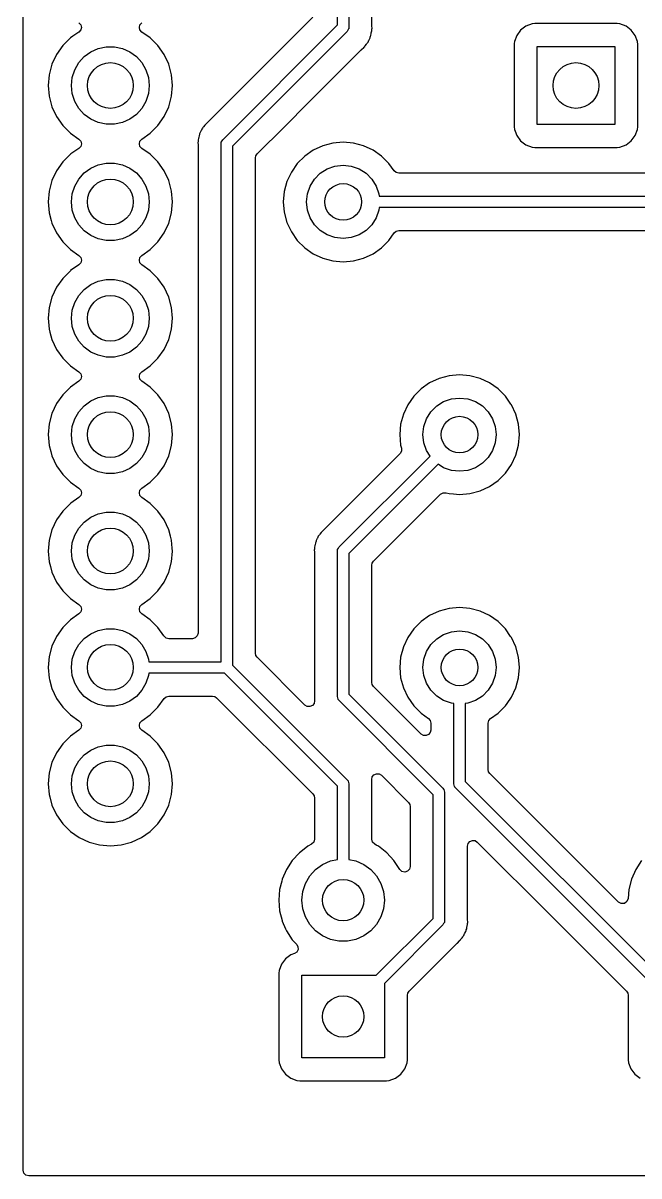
# Model space of a CAD drawing. Extents: x 26.2 to 76.2, y -84.5 to -34.5.
# Drawn here: x 26.2 to 39.64, y -84.45 to -59.29 of the extents above; entities that cross this region are included whole.
import ezdxf

# ---------------------------------------------------------------- set-up
doc = ezdxf.new("R2010")
doc.units = 0
doc.layers.add('BLACK', color=7, linetype='CONTINUOUS')

msp = doc.modelspace()

# ---------------------------------------------------------------- linework, layer by layer
at = {"layer": 'BLACK', "linetype": 'CONTINUOUS'}
for p, q in [((26.2005, -84.3305), (26.2005, -46.3129)), ((33.06, -59.3332), (33.06, -56.3609)), ((33.31, -56.3609), (33.31, -59.385)), ((33.8105, -59.3497), (33.8105, -56.7892)), ((27.4192, -59.2834), (27.458, -59.3277)), ((27.458, -59.3277), (27.472, -59.385)), ((27.472, -59.385), (27.458, -59.4423)), ((28.738, -59.385), (28.752, -59.3277)), ((28.752, -59.4423), (28.738, -59.385)), ((28.752, -59.3277), (28.7908, -59.2834)), ((32.5232, -59.1622), (30.2612, -61.4242)), ((30.5566, -61.8366), (33.06, -59.3332)), ((33.31, -59.385), (33.3068, -59.4071)), ((33.8111, -59.3613), (33.8105, -59.3497)), ((33.8152, -59.4048), (33.8111, -59.3613)), ((37.1727, -59.3612), (37.0575, -59.4475)), ((37.3075, -59.3109), (37.1727, -59.3612)), ((37.3671, -59.3045), (37.3075, -59.3109)), ((39.1629, -59.3045), (37.3671, -59.3045)), ((39.2225, -59.3109), (39.1629, -59.3045)), ((39.1629, -59.3045), (39.1629, -59.3045)), ((39.3573, -59.3612), (39.2225, -59.3109)), ((39.4725, -59.4475), (39.3573, -59.3612)), ((27.2336, -59.6165), (27.0665, -59.7836)), ((27.2868, -59.5793), (27.2336, -59.6165)), ((27.4192, -59.4866), (27.2868, -59.5793)), ((27.458, -59.4423), (27.4192, -59.4866)), ((28.7908, -59.4866), (28.752, -59.4423)), ((28.9764, -59.6165), (28.7908, -59.4866)), ((29.1435, -59.7836), (28.9764, -59.6165)), ((33.2734, -59.4734), (30.77, -61.9768)), ((33.2882, -59.4462), (33.2734, -59.4734)), ((33.3049, -59.4202), (33.2882, -59.4462)), ((33.3058, -59.414), (33.3049, -59.4202)), ((33.3071, -59.4116), (33.3058, -59.414)), ((33.3068, -59.4071), (33.3071, -59.4116)), ((33.7504, -59.655), (33.7712, -59.6171)), ((33.7712, -59.6171), (33.7762, -59.5977)), ((33.7762, -59.5977), (33.7825, -59.5793)), ((33.7825, -59.5793), (33.7904, -59.5609)), ((33.7904, -59.5609), (33.7973, -59.5178)), ((33.7973, -59.5178), (33.7996, -59.5063)), ((33.7996, -59.5063), (33.8105, -59.464)), ((33.8105, -59.444), (33.812, -59.4246)), ((33.8105, -59.464), (33.8105, -59.444)), ((33.812, -59.4246), (33.8149, -59.4062)), ((33.8149, -59.4062), (33.8152, -59.4048)), ((36.9712, -59.5627), (36.9209, -59.6975)), ((37.0575, -59.4475), (36.9712, -59.5627)), ((39.5588, -59.5627), (39.4725, -59.4475)), ((39.6091, -59.6975), (39.5588, -59.5627)), ((27.0665, -59.7836), (26.931, -59.9772)), ((27.68, -59.9189), (27.8423, -59.8466)), ((27.8423, -59.8466), (28.0162, -59.8097)), ((28.0162, -59.8097), (28.1938, -59.8097)), ((28.1938, -59.8097), (28.3677, -59.8466)), ((28.3677, -59.8466), (28.53, -59.9189)), ((29.279, -59.9772), (29.1435, -59.7836)), ((32.429, -61.0256), (33.5688, -59.8858)), ((33.5688, -59.8858), (33.5849, -59.8729)), ((33.5849, -59.8729), (33.5869, -59.8708)), ((33.5869, -59.8708), (33.6329, -59.8217)), ((33.5869, -59.8708), (33.5869, -59.8708)), ((33.6329, -59.8217), (33.6356, -59.819)), ((33.6356, -59.819), (33.6551, -59.7995)), ((33.6551, -59.7995), (33.6576, -59.7963)), ((33.6576, -59.7963), (33.6652, -59.7874)), ((33.6652, -59.7874), (33.6951, -59.7556)), ((33.6951, -59.7556), (33.7047, -59.738)), ((33.7047, -59.738), (33.7154, -59.7218)), ((33.7154, -59.7218), (33.7277, -59.7059)), ((33.7277, -59.7059), (33.745, -59.6659)), ((33.745, -59.6659), (33.7502, -59.6554)), ((33.7502, -59.6554), (33.7504, -59.655)), ((36.9166, -59.738), (36.9145, -59.7571)), ((36.9145, -59.7571), (36.9145, -61.5529)), ((36.9209, -59.6975), (36.9166, -59.738)), ((36.9209, -59.6975), (36.9209, -59.6975)), ((37.415, -61.505), (37.415, -59.805)), ((37.415, -59.805), (39.115, -59.805)), ((39.115, -59.805), (39.115, -61.505)), ((39.6155, -59.7571), (39.6091, -59.6975)), ((39.6155, -61.5529), (39.6155, -59.7571)), ((26.931, -59.9772), (26.8311, -60.1913)), ((27.4173, -60.1554), (27.5362, -60.0233)), ((27.5362, -60.0233), (27.68, -59.9189)), ((28.53, -59.9189), (28.6738, -60.0233)), ((28.6738, -60.0233), (28.7927, -60.1554)), ((29.3789, -60.1913), (29.279, -59.9772)), ((26.8311, -60.1913), (26.7699, -60.4196)), ((27.2736, -60.4783), (27.3285, -60.3093)), ((27.3285, -60.3093), (27.4173, -60.1554)), ((28.7927, -60.1554), (28.8815, -60.3093)), ((28.8815, -60.3093), (28.9364, -60.4783)), ((29.4401, -60.4196), (29.3789, -60.1913)), ((26.7699, -60.4196), (26.7493, -60.655)), ((27.255, -60.655), (27.2736, -60.4783)), ((28.9364, -60.4783), (28.955, -60.655)), ((29.4607, -60.655), (29.4401, -60.4196)), ((26.7493, -60.655), (26.7699, -60.8904)), ((26.7699, -60.8904), (26.7929, -60.9759)), ((27.2736, -60.8317), (27.255, -60.655)), ((27.3285, -61.0007), (27.2736, -60.8317)), ((28.9364, -60.8317), (28.8815, -61.0007)), ((28.955, -60.655), (28.9364, -60.8317)), ((29.3789, -61.1187), (29.4401, -60.8904)), ((29.4401, -60.8904), (29.4607, -60.655)), ((26.7929, -60.9759), (26.8311, -61.1187)), ((26.8311, -61.1187), (26.931, -61.3328)), ((27.4173, -61.1546), (27.3285, -61.0007)), ((28.8815, -61.0007), (28.7927, -61.1546)), ((29.279, -61.3328), (29.3789, -61.1187)), ((31.9017, -61.5529), (32.429, -61.0256)), ((26.931, -61.3328), (27.0665, -61.5264)), ((27.5362, -61.2867), (27.4173, -61.1546)), ((27.68, -61.3911), (27.5362, -61.2867)), ((27.8423, -61.4634), (27.68, -61.3911)), ((28.53, -61.3911), (28.3677, -61.4634)), ((28.6738, -61.2867), (28.53, -61.3911)), ((28.7927, -61.1546), (28.6738, -61.2867)), ((29.1435, -61.5264), (29.279, -61.3328)), ((27.0665, -61.5264), (27.2336, -61.6935)), ((28.0162, -61.5003), (27.8423, -61.4634)), ((28.1938, -61.5003), (28.0162, -61.5003)), ((28.3677, -61.4634), (28.1938, -61.5003)), ((28.9764, -61.6935), (29.1435, -61.5264)), ((30.085, -61.6442), (30.0798, -61.6546)), ((30.1023, -61.6041), (30.085, -61.6442)), ((30.1146, -61.5882), (30.1023, -61.6041)), ((30.1253, -61.572), (30.1146, -61.5882)), ((30.1349, -61.5544), (30.1253, -61.572)), ((30.1648, -61.5226), (30.1349, -61.5544)), ((30.1724, -61.5137), (30.1648, -61.5226)), ((30.1749, -61.5105), (30.1724, -61.5137)), ((30.1944, -61.491), (30.1749, -61.5105)), ((30.1971, -61.4882), (30.1944, -61.491)), ((30.2451, -61.4371), (30.1971, -61.4882)), ((30.2612, -61.4242), (30.2451, -61.4371)), ((31.3068, -62.1478), (31.9017, -61.5529)), ((36.9145, -61.5529), (36.9209, -61.6125)), ((36.9209, -61.6125), (36.9366, -61.6546)), ((39.115, -61.505), (37.415, -61.505)), ((39.5588, -61.7473), (39.6091, -61.6125)), ((39.6091, -61.6125), (39.6155, -61.5529)), ((27.2336, -61.6935), (27.4192, -61.8234)), ((27.4192, -61.8234), (27.458, -61.8677)), ((27.458, -61.8677), (27.472, -61.925)), ((28.738, -61.925), (28.752, -61.8677)), ((28.752, -61.8677), (28.7908, -61.8234)), ((28.7908, -61.8234), (28.9764, -61.6935)), ((30.0164, -61.8955), (30.0148, -61.9052)), ((30.018, -61.8854), (30.0164, -61.8955)), ((30.0195, -61.866), (30.018, -61.8854)), ((30.0304, -61.8037), (30.0195, -61.846)), ((30.0195, -61.846), (30.0195, -61.866)), ((30.0327, -61.7922), (30.0304, -61.8037)), ((30.0396, -61.7491), (30.0327, -61.7922)), ((30.0475, -61.7307), (30.0396, -61.7491)), ((30.0538, -61.7123), (30.0475, -61.7307)), ((30.0588, -61.6929), (30.0538, -61.7123)), ((30.0798, -61.6546), (30.0588, -61.6929)), ((30.5229, -61.8984), (30.5242, -61.896)), ((30.5232, -61.9029), (30.5229, -61.8984)), ((30.5242, -61.896), (30.5251, -61.8898)), ((30.5251, -61.8898), (30.5418, -61.8638)), ((30.5418, -61.8638), (30.5566, -61.8366)), ((33.185, -61.8895), (32.9583, -61.9094)), ((33.4117, -61.9094), (33.185, -61.8895)), ((36.9366, -61.6546), (36.9712, -61.7473)), ((36.9712, -61.7473), (37.0575, -61.8625)), ((37.0575, -61.8625), (37.1727, -61.9488)), ((39.3573, -61.9488), (39.4725, -61.8625)), ((39.4725, -61.8625), (39.5588, -61.7473)), ((27.2461, -62.1478), (27.2336, -62.1565)), ((27.4192, -62.0266), (27.2461, -62.1478)), ((27.458, -61.9823), (27.4192, -62.0266)), ((27.472, -61.925), (27.458, -61.9823)), ((28.752, -61.9823), (28.738, -61.925)), ((28.7908, -62.0266), (28.752, -61.9823)), ((28.9764, -62.1565), (28.7908, -62.0266)), ((30.0148, -61.9052), (30.0184, -61.9428)), ((30.0184, -61.9428), (30.019, -61.9487)), ((30.019, -61.9487), (30.0195, -61.9603)), ((30.0195, -61.9603), (30.0195, -72.6055)), ((30.52, -61.925), (30.5232, -61.9029)), ((30.52, -73.23), (30.52, -61.925)), ((30.77, -61.9768), (30.77, -73.3032)), ((31.2799, -62.188), (31.3068, -62.1478)), ((32.5323, -62.0644), (32.3459, -62.195)), ((32.7385, -61.9683), (32.5323, -62.0644)), ((32.9583, -61.9094), (32.7385, -61.9683)), ((33.6315, -61.9683), (33.4117, -61.9094)), ((33.8377, -62.0644), (33.6315, -61.9683)), ((34.0241, -62.195), (33.8377, -62.0644)), ((37.1727, -61.9488), (37.3075, -61.9991)), ((37.3075, -61.9991), (37.3671, -62.0055)), ((37.3671, -62.0055), (39.1629, -62.0055)), ((39.1629, -62.0055), (39.2225, -61.9991)), ((39.2225, -61.9991), (39.3573, -61.9488)), ((27.0665, -62.3236), (26.931, -62.5172)), ((27.2336, -62.1565), (27.0665, -62.3236)), ((27.68, -62.4589), (27.8423, -62.3866)), ((27.8423, -62.3866), (28.0162, -62.3497)), ((28.0162, -62.3497), (28.1938, -62.3497)), ((28.1938, -62.3497), (28.3677, -62.3866)), ((28.3677, -62.3866), (28.53, -62.4589)), ((29.1435, -62.3236), (28.9764, -62.1565)), ((29.279, -62.5172), (29.1435, -62.3236)), ((31.2705, -62.2355), (31.2799, -62.188)), ((31.2705, -73.0445), (31.2705, -62.2355)), ((32.185, -62.3559), (32.0544, -62.5423)), ((32.3459, -62.195), (32.185, -62.3559)), ((33.007, -62.4151), (33.185, -62.395)), ((33.185, -62.395), (33.363, -62.4151)), ((34.185, -62.3559), (34.0241, -62.195)), ((34.2976, -62.5166), (34.185, -62.3559)), ((26.931, -62.5172), (26.8311, -62.7313)), ((27.4173, -62.6954), (27.5362, -62.5633)), ((27.5362, -62.5633), (27.68, -62.4589)), ((28.53, -62.4589), (28.6738, -62.5633)), ((28.6738, -62.5633), (28.7927, -62.6954)), ((29.3789, -62.7313), (29.279, -62.5172)), ((32.0544, -62.5423), (31.9583, -62.7485)), ((32.5595, -62.6962), (32.6862, -62.5695)), ((32.6862, -62.5695), (32.8379, -62.4742)), ((32.8379, -62.4742), (33.007, -62.4151)), ((33.363, -62.4151), (33.5321, -62.4742)), ((33.5321, -62.4742), (33.6838, -62.5695)), ((33.6838, -62.5695), (33.8105, -62.6962)), ((34.3419, -62.5555), (34.2976, -62.5166)), ((34.3992, -62.5695), (34.3419, -62.5555)), ((40.4945, -62.5695), (34.3992, -62.5695)), ((26.8311, -62.7313), (26.7699, -62.9596)), ((27.2736, -63.0183), (27.3285, -62.8493)), ((27.3285, -62.8493), (27.4173, -62.6954)), ((28.7927, -62.6954), (28.8815, -62.8493)), ((28.8815, -62.8493), (28.9364, -63.0183)), ((29.4401, -62.9596), (29.3789, -62.7313)), ((31.9583, -62.7485), (31.8994, -62.9683)), ((32.4051, -63.017), (32.4642, -62.8479)), ((32.4642, -62.8479), (32.5595, -62.6962)), ((33.8105, -62.6962), (33.9058, -62.8479)), ((33.9058, -62.8479), (33.9649, -63.017)), ((26.7699, -62.9596), (26.7493, -63.195)), ((27.255, -63.195), (27.2736, -63.0183)), ((28.9364, -63.0183), (28.955, -63.195)), ((29.4607, -63.195), (29.4401, -62.9596)), ((31.8994, -62.9683), (31.8795, -63.195)), ((32.385, -63.195), (32.4051, -63.017)), ((33.9649, -63.017), (33.9709, -63.07)), ((33.9709, -63.07), (40.7532, -63.07)), ((26.7493, -63.195), (26.7699, -63.4304)), ((27.2736, -63.3717), (27.255, -63.195)), ((27.3285, -63.5407), (27.2736, -63.3717)), ((28.9364, -63.3717), (28.8815, -63.5407)), ((28.955, -63.195), (28.9364, -63.3717)), ((29.4401, -63.4304), (29.4607, -63.195)), ((31.8795, -63.195), (31.8994, -63.4217)), ((32.4051, -63.373), (32.385, -63.195)), ((32.4642, -63.5421), (32.4051, -63.373)), ((33.9649, -63.373), (33.9058, -63.5421)), ((33.9709, -63.32), (33.9649, -63.373)), ((40.805, -63.32), (33.9709, -63.32)), ((26.7699, -63.4304), (26.8147, -63.5975)), ((26.8147, -63.5975), (26.8311, -63.6587)), ((26.8311, -63.6587), (26.931, -63.8728)), ((27.4173, -63.6946), (27.3285, -63.5407)), ((28.8815, -63.5407), (28.7927, -63.6946)), ((29.279, -63.8728), (29.3789, -63.6587)), ((29.3789, -63.6587), (29.4401, -63.4304)), ((31.8994, -63.4217), (31.9583, -63.6415)), ((31.9583, -63.6415), (32.0544, -63.8477)), ((32.5595, -63.6938), (32.4642, -63.5421)), ((33.9058, -63.5421), (33.8105, -63.6938)), ((26.931, -63.8728), (27.0665, -64.0664)), ((27.5362, -63.8267), (27.4173, -63.6946)), ((27.68, -63.9311), (27.5362, -63.8267)), ((28.6738, -63.8267), (28.53, -63.9311)), ((28.7927, -63.6946), (28.6738, -63.8267)), ((29.1435, -64.0664), (29.279, -63.8728)), ((32.0544, -63.8477), (32.185, -64.0341)), ((32.6862, -63.8205), (32.5595, -63.6938)), ((32.8379, -63.9158), (32.6862, -63.8205)), ((33.6838, -63.8205), (33.5321, -63.9158)), ((33.8105, -63.6938), (33.6838, -63.8205)), ((34.185, -64.0341), (34.2976, -63.8734)), ((34.2976, -63.8734), (34.3419, -63.8345)), ((34.3419, -63.8345), (34.3992, -63.8205)), ((34.3992, -63.8205), (40.7223, -63.8205)), ((27.0665, -64.0664), (27.2336, -64.2335)), ((27.8423, -64.0034), (27.68, -63.9311)), ((28.0162, -64.0403), (27.8423, -64.0034)), ((28.1938, -64.0403), (28.0162, -64.0403)), ((28.3677, -64.0034), (28.1938, -64.0403)), ((28.53, -63.9311), (28.3677, -64.0034)), ((28.9764, -64.2335), (29.1435, -64.0664)), ((32.185, -64.0341), (32.3459, -64.195)), ((33.007, -63.9749), (32.8379, -63.9158)), ((33.185, -63.995), (33.007, -63.9749)), ((33.363, -63.9749), (33.185, -63.995)), ((33.5321, -63.9158), (33.363, -63.9749)), ((34.0241, -64.195), (34.185, -64.0341)), ((27.2336, -64.2335), (27.4192, -64.3634)), ((27.4192, -64.3634), (27.458, -64.4077)), ((27.458, -64.4077), (27.472, -64.465)), ((28.738, -64.465), (28.752, -64.4077)), ((28.752, -64.4077), (28.7908, -64.3634)), ((28.7908, -64.3634), (28.9764, -64.2335)), ((32.3459, -64.195), (32.5323, -64.3256)), ((32.5323, -64.3256), (32.5323, -64.3256)), ((32.5323, -64.3256), (32.5323, -64.3256)), ((32.5323, -64.3256), (32.7385, -64.4217)), ((33.6315, -64.4217), (33.8377, -64.3256)), ((33.8377, -64.3256), (34.0241, -64.195)), ((27.4192, -64.5666), (27.2358, -64.695)), ((27.458, -64.5223), (27.4192, -64.5666)), ((27.472, -64.465), (27.458, -64.5223)), ((28.752, -64.5223), (28.738, -64.465)), ((28.7908, -64.5666), (28.752, -64.5223)), ((28.9764, -64.6965), (28.7908, -64.5666)), ((32.7385, -64.4217), (32.9583, -64.4806)), ((32.9583, -64.4806), (33.185, -64.5005)), ((33.185, -64.5005), (33.4117, -64.4806)), ((33.4117, -64.4806), (33.6315, -64.4217)), ((27.0665, -64.8636), (26.931, -65.0572)), ((27.2336, -64.6965), (27.0665, -64.8636)), ((27.2358, -64.695), (27.2336, -64.6965)), ((27.8423, -64.9266), (28.0162, -64.8897)), ((28.0162, -64.8897), (28.1938, -64.8897)), ((28.1938, -64.8897), (28.3677, -64.9266)), ((29.1435, -64.8636), (28.9764, -64.6965)), ((29.279, -65.0572), (29.1435, -64.8636)), ((26.931, -65.0572), (26.8311, -65.2713)), ((27.4173, -65.2354), (27.5362, -65.1033)), ((27.5362, -65.1033), (27.68, -64.9989)), ((27.68, -64.9989), (27.8423, -64.9266)), ((28.3677, -64.9266), (28.53, -64.9989)), ((28.53, -64.9989), (28.6738, -65.1033)), ((28.6738, -65.1033), (28.7927, -65.2354)), ((29.3789, -65.2713), (29.279, -65.0572)), ((26.8311, -65.2713), (26.7699, -65.4996)), ((27.2736, -65.5583), (27.3285, -65.3893)), ((27.3285, -65.3893), (27.4173, -65.2354)), ((28.7927, -65.2354), (28.8815, -65.3893)), ((28.8815, -65.3893), (28.9364, -65.5583)), ((29.4401, -65.4996), (29.3789, -65.2713)), ((26.7699, -65.4996), (26.7493, -65.735)), ((27.255, -65.735), (27.2736, -65.5583)), ((28.9364, -65.5583), (28.955, -65.735)), ((29.4607, -65.735), (29.4401, -65.4996)), ((26.7493, -65.735), (26.7699, -65.9704)), ((27.2736, -65.9117), (27.255, -65.735)), ((27.3285, -66.0807), (27.2736, -65.9117)), ((28.9364, -65.9117), (28.8815, -66.0807)), ((28.955, -65.735), (28.9364, -65.9117)), ((29.4401, -65.9704), (29.4607, -65.735)), ((26.7699, -65.9704), (26.788, -66.038)), ((26.788, -66.038), (26.8311, -66.1987)), ((27.4173, -66.2346), (27.3285, -66.0807)), ((28.8815, -66.0807), (28.7927, -66.2346)), ((29.3789, -66.1987), (29.4401, -65.9704)), ((26.8311, -66.1987), (26.931, -66.4128)), ((26.931, -66.4128), (27.0665, -66.6064)), ((27.5362, -66.3667), (27.4173, -66.2346)), ((27.68, -66.4711), (27.5362, -66.3667)), ((28.6738, -66.3667), (28.53, -66.4711)), ((28.7927, -66.2346), (28.6738, -66.3667)), ((29.1435, -66.6064), (29.279, -66.4128)), ((29.279, -66.4128), (29.3789, -66.1987)), ((27.0665, -66.6064), (27.2336, -66.7735)), ((27.8423, -66.5434), (27.68, -66.4711)), ((28.0162, -66.5803), (27.8423, -66.5434)), ((28.1938, -66.5803), (28.0162, -66.5803)), ((28.3677, -66.5434), (28.1938, -66.5803)), ((28.53, -66.4711), (28.3677, -66.5434)), ((28.9764, -66.7735), (29.1435, -66.6064)), ((27.2336, -66.7735), (27.4192, -66.9034)), ((27.4192, -66.9034), (27.458, -66.9477)), ((28.752, -66.9477), (28.7908, -66.9034)), ((28.7908, -66.9034), (28.9764, -66.7735)), ((27.4192, -67.1066), (27.2336, -67.2365)), ((27.458, -67.0623), (27.4192, -67.1066)), ((27.458, -66.9477), (27.472, -67.005)), ((27.472, -67.005), (27.458, -67.0623)), ((28.738, -67.005), (28.752, -66.9477)), ((28.752, -67.0623), (28.738, -67.005)), ((28.7908, -67.1066), (28.752, -67.0623)), ((28.9764, -67.2365), (28.7908, -67.1066)), ((35.0723, -67.1444), (34.8859, -67.275)), ((35.2785, -67.0483), (35.0723, -67.1444)), ((35.4983, -66.9894), (35.2785, -67.0483)), ((35.725, -66.9695), (35.4983, -66.9894)), ((35.9517, -66.9894), (35.725, -66.9695)), ((36.1715, -67.0483), (35.9517, -66.9894)), ((36.3777, -67.1444), (36.1715, -67.0483)), ((36.5641, -67.275), (36.3777, -67.1444)), ((27.0665, -67.4036), (26.931, -67.5972)), ((27.2336, -67.2365), (27.0665, -67.4036)), ((27.8423, -67.4666), (28.0162, -67.4297)), ((28.0162, -67.4297), (28.1938, -67.4297)), ((28.1938, -67.4297), (28.3677, -67.4666)), ((29.1435, -67.4036), (28.9764, -67.2365)), ((29.279, -67.5972), (29.1435, -67.4036)), ((34.725, -67.4359), (34.5944, -67.6223)), ((34.8859, -67.275), (34.725, -67.4359)), ((36.725, -67.4359), (36.5641, -67.275)), ((36.8467, -67.6096), (36.725, -67.4359)), ((26.931, -67.5972), (26.8311, -67.8113)), ((27.4173, -67.7754), (27.5362, -67.6433)), ((27.5362, -67.6433), (27.68, -67.5389)), ((27.68, -67.5389), (27.8423, -67.4666)), ((28.3677, -67.4666), (28.53, -67.5389)), ((28.53, -67.5389), (28.6738, -67.6433)), ((28.6738, -67.6433), (28.7927, -67.7754)), ((29.3789, -67.8113), (29.279, -67.5972)), ((34.5944, -67.6223), (34.4983, -67.8285)), ((35.0995, -67.7762), (35.2262, -67.6495)), ((35.2262, -67.6495), (35.3779, -67.5542)), ((35.3779, -67.5542), (35.547, -67.4951)), ((35.547, -67.4951), (35.725, -67.475)), ((35.725, -67.475), (35.903, -67.4951)), ((35.903, -67.4951), (36.0721, -67.5542)), ((36.0721, -67.5542), (36.2238, -67.6495)), ((36.2238, -67.6495), (36.3505, -67.7762)), ((36.8556, -67.6223), (36.8467, -67.6096)), ((36.9517, -67.8285), (36.8556, -67.6223)), ((26.8311, -67.8113), (26.7699, -68.0396)), ((27.2736, -68.0983), (27.3285, -67.9293)), ((27.3285, -67.9293), (27.4173, -67.7754)), ((28.7927, -67.7754), (28.8815, -67.9293)), ((28.8815, -67.9293), (28.9364, -68.0983)), ((29.4401, -68.0396), (29.3789, -67.8113)), ((34.4983, -67.8285), (34.4394, -68.0483)), ((34.9451, -68.097), (35.0042, -67.9279)), ((35.0042, -67.9279), (35.0995, -67.7762)), ((36.3505, -67.7762), (36.4458, -67.9279)), ((36.4458, -67.9279), (36.5049, -68.097)), ((37.0106, -68.0483), (36.9517, -67.8285)), ((26.7699, -68.0396), (26.7493, -68.275)), ((27.255, -68.275), (27.2736, -68.0983)), ((28.9364, -68.0983), (28.955, -68.275)), ((29.4607, -68.275), (29.4401, -68.0396)), ((34.4394, -68.0483), (34.4195, -68.275)), ((34.925, -68.275), (34.9451, -68.097)), ((36.5049, -68.097), (36.525, -68.275)), ((37.0305, -68.275), (37.0106, -68.0483)), ((26.7493, -68.275), (26.7699, -68.5104)), ((27.2736, -68.4517), (27.255, -68.275)), ((28.955, -68.275), (28.9364, -68.4517)), ((29.4401, -68.5104), (29.4607, -68.275)), ((34.4195, -68.275), (34.4394, -68.5017)), ((34.9451, -68.453), (34.925, -68.275)), ((36.525, -68.275), (36.5049, -68.453)), ((37.0106, -68.5017), (37.0305, -68.275)), ((26.7699, -68.5104), (26.8044, -68.6392)), ((26.8044, -68.6392), (26.8311, -68.7387)), ((27.3285, -68.6207), (27.2736, -68.4517)), ((27.4173, -68.7746), (27.3285, -68.6207)), ((28.8815, -68.6207), (28.7927, -68.7746)), ((28.9364, -68.4517), (28.8815, -68.6207)), ((29.3789, -68.7387), (29.4401, -68.5104)), ((34.4256, -68.6898), (32.8012, -70.3142)), ((34.4577, -68.6342), (34.4256, -68.6898)), ((34.4394, -68.5017), (34.4577, -68.57)), ((34.4577, -68.57), (34.4577, -68.6342)), ((35.0042, -68.6221), (34.9451, -68.453)), ((35.0802, -68.743), (35.0042, -68.6221)), ((36.4458, -68.6221), (36.3505, -68.7738)), ((36.5049, -68.453), (36.4458, -68.6221)), ((36.9517, -68.7215), (37.0106, -68.5017)), ((26.8311, -68.7387), (26.931, -68.9528)), ((27.5362, -68.9067), (27.4173, -68.7746)), ((27.68, -69.0111), (27.5362, -68.9067)), ((28.6738, -68.9067), (28.53, -69.0111)), ((28.7927, -68.7746), (28.6738, -68.9067)), ((29.279, -68.9528), (29.3789, -68.7387)), ((33.0966, -70.7266), (35.0802, -68.743)), ((35.257, -68.9198), (33.31, -70.8668)), ((35.3779, -68.9958), (35.257, -68.9198)), ((36.2238, -68.9005), (36.0721, -68.9958)), ((36.3505, -68.7738), (36.2238, -68.9005)), ((36.725, -69.1141), (36.8556, -68.9277)), ((36.8556, -68.9277), (36.9517, -68.7215)), ((26.931, -68.9528), (27.0665, -69.1464)), ((27.0665, -69.1464), (27.2336, -69.3135)), ((27.8423, -69.0834), (27.68, -69.0111)), ((28.0162, -69.1203), (27.8423, -69.0834)), ((28.1938, -69.1203), (28.0162, -69.1203)), ((28.3677, -69.0834), (28.1938, -69.1203)), ((28.53, -69.0111), (28.3677, -69.0834)), ((28.9764, -69.3135), (29.1435, -69.1464)), ((29.1435, -69.1464), (29.279, -68.9528)), ((35.547, -69.0549), (35.3779, -68.9958)), ((35.725, -69.075), (35.547, -69.0549)), ((35.903, -69.0549), (35.725, -69.075)), ((36.0721, -68.9958), (35.903, -69.0549)), ((36.5641, -69.275), (36.725, -69.1141)), ((27.2336, -69.3135), (27.4192, -69.4434)), ((27.4192, -69.4434), (27.458, -69.4877)), ((28.752, -69.4877), (28.7908, -69.4434)), ((28.7908, -69.4434), (28.9764, -69.3135)), ((36.1715, -69.5017), (36.3777, -69.4056)), ((36.3777, -69.4056), (36.5641, -69.275)), ((27.4192, -69.6466), (27.2461, -69.7678)), ((27.458, -69.6023), (27.4192, -69.6466)), ((27.458, -69.4877), (27.472, -69.545)), ((27.472, -69.545), (27.458, -69.6023)), ((28.738, -69.545), (28.752, -69.4877)), ((28.752, -69.6023), (28.738, -69.545)), ((28.7908, -69.6466), (28.752, -69.6023)), ((28.9764, -69.7765), (28.7908, -69.6466)), ((34.5704, -70.3142), (35.3102, -69.5744)), ((35.3102, -69.5744), (35.3658, -69.5423)), ((35.3658, -69.5423), (35.43, -69.5423)), ((35.43, -69.5423), (35.4983, -69.5606)), ((35.4983, -69.5606), (35.5902, -69.5687)), ((35.5902, -69.5687), (35.725, -69.5805)), ((35.725, -69.5805), (35.9517, -69.5606)), ((35.725, -69.5805), (35.725, -69.5805)), ((35.725, -69.5805), (35.725, -69.5805)), ((35.9517, -69.5606), (36.1715, -69.5017)), ((27.0665, -69.9436), (26.931, -70.1372)), ((27.2336, -69.7765), (27.0665, -69.9436)), ((27.2461, -69.7678), (27.2336, -69.7765)), ((29.1435, -69.9436), (28.9764, -69.7765)), ((29.279, -70.1372), (29.1435, -69.9436)), ((26.931, -70.1372), (26.8311, -70.3513)), ((27.4173, -70.3154), (27.5362, -70.1833)), ((27.5362, -70.1833), (27.68, -70.0789)), ((27.68, -70.0789), (27.8423, -70.0066)), ((27.8423, -70.0066), (28.0162, -69.9697)), ((28.0162, -69.9697), (28.1938, -69.9697)), ((28.1938, -69.9697), (28.3677, -70.0066)), ((28.3677, -70.0066), (28.53, -70.0789)), ((28.53, -70.0789), (28.6738, -70.1833)), ((28.6738, -70.1833), (28.7927, -70.3154)), ((29.3789, -70.3513), (29.279, -70.1372)), ((26.8311, -70.3513), (26.7699, -70.5796)), ((27.3285, -70.4693), (27.4173, -70.3154)), ((28.7927, -70.3154), (28.8815, -70.4693)), ((29.4171, -70.4941), (29.3789, -70.3513)), ((32.6749, -70.4444), (32.6653, -70.462)), ((32.7048, -70.4126), (32.6749, -70.4444)), ((32.7124, -70.4037), (32.7048, -70.4126)), ((32.7149, -70.4005), (32.7124, -70.4037)), ((32.7344, -70.381), (32.7149, -70.4005)), ((32.7371, -70.3782), (32.7344, -70.381)), ((32.7851, -70.3271), (32.7371, -70.3782)), ((32.8012, -70.3142), (32.7851, -70.3271)), ((33.8468, -71.0378), (34.5704, -70.3142)), ((26.7699, -70.5796), (26.7493, -70.815)), ((27.255, -70.815), (27.2736, -70.6383)), ((27.2736, -70.6383), (27.3285, -70.4693)), ((28.8815, -70.4693), (28.9364, -70.6383)), ((28.9364, -70.6383), (28.955, -70.815)), ((29.4401, -70.5796), (29.4171, -70.4941)), ((29.4555, -70.756), (29.4401, -70.5796)), ((32.5704, -70.6937), (32.5595, -70.736)), ((32.5727, -70.6822), (32.5704, -70.6937)), ((32.5796, -70.6391), (32.5727, -70.6822)), ((32.5875, -70.6207), (32.5796, -70.6391)), ((32.5938, -70.6023), (32.5875, -70.6207)), ((32.5988, -70.5829), (32.5938, -70.6023)), ((32.6198, -70.5446), (32.5988, -70.5829)), ((32.625, -70.5342), (32.6198, -70.5446)), ((32.6423, -70.4941), (32.625, -70.5342)), ((32.6546, -70.4782), (32.6423, -70.4941)), ((32.6653, -70.462), (32.6546, -70.4782)), ((26.7493, -70.815), (26.7699, -71.0504)), ((27.2736, -70.9917), (27.255, -70.815)), ((28.955, -70.815), (28.9364, -70.9917)), ((29.4401, -71.0504), (29.4607, -70.815)), ((29.4607, -70.815), (29.4555, -70.756)), ((32.558, -70.7754), (32.5548, -70.7952)), ((32.5548, -70.7952), (32.5584, -70.8328)), ((32.5595, -70.756), (32.558, -70.7754)), ((32.5584, -70.8328), (32.5589, -70.8387)), ((32.5589, -70.8387), (32.5595, -70.8503)), ((32.5595, -70.736), (32.5595, -70.756)), ((32.5595, -70.8503), (32.5595, -73.9087)), ((33.06, -70.815), (33.0632, -70.7929)), ((33.06, -73.9914), (33.06, -70.815)), ((33.0629, -70.7884), (33.0642, -70.786)), ((33.0632, -70.7929), (33.0629, -70.7884)), ((33.0642, -70.786), (33.0651, -70.7798)), ((33.0651, -70.7798), (33.0818, -70.7538)), ((33.0818, -70.7538), (33.0966, -70.7266)), ((33.31, -70.8668), (33.31, -73.9396)), ((26.7699, -71.0504), (26.7977, -71.1541)), ((26.7977, -71.1541), (26.8311, -71.2787)), ((27.3285, -71.1607), (27.2736, -70.9917)), ((27.4173, -71.3146), (27.3285, -71.1607)), ((28.8815, -71.1607), (28.7927, -71.3146)), ((28.9364, -70.9917), (28.8815, -71.1607)), ((29.3789, -71.2787), (29.4401, -71.0504)), ((33.8105, -71.1255), (33.8199, -71.078)), ((33.8105, -73.6809), (33.8105, -71.1255)), ((33.8199, -71.078), (33.8468, -71.0378)), ((26.8311, -71.2787), (26.931, -71.4928)), ((27.5362, -71.4467), (27.4173, -71.3146)), ((27.68, -71.5511), (27.5362, -71.4467)), ((28.6738, -71.4467), (28.53, -71.5511)), ((28.7927, -71.3146), (28.6738, -71.4467)), ((29.279, -71.4928), (29.3789, -71.2787)), ((26.931, -71.4928), (27.0665, -71.6864)), ((27.0665, -71.6864), (27.2336, -71.8535)), ((27.8423, -71.6234), (27.68, -71.5511)), ((28.0162, -71.6603), (27.8423, -71.6234)), ((28.1938, -71.6603), (28.0162, -71.6603)), ((28.3677, -71.6234), (28.1938, -71.6603)), ((28.53, -71.5511), (28.3677, -71.6234)), ((28.9764, -71.8535), (29.1435, -71.6864)), ((29.1435, -71.6864), (29.279, -71.4928)), ((27.2336, -71.8535), (27.4192, -71.9834)), ((28.7908, -71.9834), (28.9764, -71.8535)), ((27.4192, -72.1866), (27.2336, -72.3165)), ((27.4192, -71.9834), (27.458, -72.0277)), ((27.458, -72.1423), (27.4192, -72.1866)), ((27.458, -72.0277), (27.472, -72.085)), ((27.472, -72.085), (27.458, -72.1423)), ((28.738, -72.085), (28.752, -72.0277)), ((28.752, -72.1423), (28.738, -72.085)), ((28.752, -72.0277), (28.7908, -71.9834)), ((28.7908, -72.1866), (28.752, -72.1423)), ((28.9764, -72.3165), (28.7908, -72.1866)), ((35.2785, -72.1283), (35.0723, -72.2244)), ((35.4983, -72.0694), (35.2785, -72.1283)), ((35.725, -72.0495), (35.4983, -72.0694)), ((35.9517, -72.0694), (35.725, -72.0495)), ((36.1715, -72.1283), (35.9517, -72.0694)), ((36.3777, -72.2244), (36.1715, -72.1283)), ((27.2336, -72.3165), (27.0665, -72.4836)), ((29.1435, -72.4836), (28.9764, -72.3165)), ((34.8859, -72.355), (34.725, -72.5159)), ((35.0723, -72.2244), (34.8859, -72.355)), ((36.5641, -72.355), (36.3777, -72.2244)), ((36.725, -72.5159), (36.5641, -72.355)), ((26.931, -72.6772), (26.8311, -72.8913)), ((27.0665, -72.4836), (26.931, -72.6772)), ((27.5362, -72.7233), (27.68, -72.6189)), ((27.68, -72.6189), (27.8423, -72.5466)), ((27.8423, -72.5466), (28.0162, -72.5097)), ((28.0162, -72.5097), (28.1938, -72.5097)), ((28.1938, -72.5097), (28.3677, -72.5466)), ((28.3677, -72.5466), (28.53, -72.6189)), ((28.53, -72.6189), (28.6738, -72.7233)), ((29.2723, -72.6675), (29.1435, -72.4836)), ((29.2787, -72.6766), (29.2723, -72.6675)), ((29.323, -72.7155), (29.2787, -72.6766)), ((29.3802, -72.7295), (29.323, -72.7155)), ((29.9575, -72.7129), (29.8955, -72.7295)), ((30.0029, -72.6675), (29.9575, -72.7129)), ((30.0195, -72.6055), (30.0029, -72.6675)), ((34.5944, -72.7023), (34.4983, -72.9085)), ((34.725, -72.5159), (34.5944, -72.7023)), ((35.2262, -72.7295), (35.3779, -72.6342)), ((35.3779, -72.6342), (35.547, -72.5751)), ((35.547, -72.5751), (35.725, -72.555)), ((35.725, -72.555), (35.903, -72.5751)), ((35.903, -72.5751), (36.0721, -72.6342)), ((36.0721, -72.6342), (36.2238, -72.7295)), ((36.838, -72.6772), (36.725, -72.5159)), ((36.8556, -72.7023), (36.838, -72.6772)), ((36.9517, -72.9085), (36.8556, -72.7023)), ((26.8311, -72.8913), (26.7699, -73.1196)), ((27.3285, -73.0093), (27.4173, -72.8554)), ((27.4173, -72.8554), (27.5362, -72.7233)), ((28.6738, -72.7233), (28.7927, -72.8554)), ((28.7927, -72.8554), (28.8815, -73.0093)), ((29.8955, -72.7295), (29.3802, -72.7295)), ((34.4983, -72.9085), (34.4394, -73.1283)), ((35.0042, -73.0079), (35.0995, -72.8562)), ((35.0995, -72.8562), (35.2262, -72.7295)), ((36.2238, -72.7295), (36.3505, -72.8562)), ((36.3505, -72.8562), (36.4458, -73.0079)), ((37.0106, -73.1283), (36.9517, -72.9085)), ((26.7699, -73.1196), (26.7493, -73.355)), ((27.255, -73.355), (27.2736, -73.1783)), ((27.2736, -73.1783), (27.3285, -73.0093)), ((28.8815, -73.0093), (28.9364, -73.1783)), ((28.9364, -73.1783), (28.9419, -73.23)), ((31.2799, -73.092), (31.2705, -73.0445)), ((31.3068, -73.1322), (31.2799, -73.092)), ((32.3505, -74.1759), (31.3068, -73.1322)), ((34.4394, -73.1283), (34.4195, -73.355)), ((34.925, -73.355), (34.9451, -73.177)), ((34.9451, -73.177), (35.0042, -73.0079)), ((36.4458, -73.0079), (36.5049, -73.177)), ((36.5049, -73.177), (36.525, -73.355)), ((37.0305, -73.355), (37.0106, -73.1283)), ((26.7493, -73.355), (26.7699, -73.5904)), ((27.2736, -73.5317), (27.255, -73.355)), ((28.9419, -73.23), (30.52, -73.23)), ((30.77, -73.3032), (33.2734, -75.8066)), ((34.4195, -73.355), (34.4394, -73.5817)), ((34.9451, -73.533), (34.925, -73.355)), ((36.525, -73.355), (36.5049, -73.533)), ((37.0106, -73.5817), (37.0305, -73.355)), ((26.7699, -73.5904), (26.7773, -73.618)), ((26.7773, -73.618), (26.8311, -73.8187)), ((27.3285, -73.7007), (27.2736, -73.5317)), ((27.4173, -73.8546), (27.3285, -73.7007)), ((28.8815, -73.7007), (28.7927, -73.8546)), ((28.9364, -73.5317), (28.8815, -73.7007)), ((28.9419, -73.48), (28.9364, -73.5317)), ((30.5932, -73.48), (28.9419, -73.48)), ((33.06, -75.9468), (30.5932, -73.48)), ((33.8199, -73.7284), (33.8105, -73.6809)), ((34.4394, -73.5817), (34.4983, -73.8015)), ((35.0042, -73.7021), (34.9451, -73.533)), ((35.0995, -73.8538), (35.0042, -73.7021)), ((36.4458, -73.7021), (36.3505, -73.8538)), ((36.5049, -73.533), (36.4458, -73.7021)), ((36.9517, -73.8015), (37.0106, -73.5817)), ((26.8311, -73.8187), (26.931, -74.0328)), ((27.5362, -73.9867), (27.4173, -73.8546)), ((28.7927, -73.8546), (28.6738, -73.9867)), ((32.5595, -73.9087), (32.5572, -73.9292)), ((32.5572, -73.9292), (32.5594, -73.9993)), ((33.31, -73.9396), (35.3634, -75.993)), ((33.8468, -73.7686), (33.8199, -73.7284)), ((34.8878, -74.8096), (33.8468, -73.7686)), ((34.4983, -73.8015), (34.5944, -74.0077)), ((35.2262, -73.9805), (35.0995, -73.8538)), ((36.3505, -73.8538), (36.2238, -73.9805)), ((36.8556, -74.0077), (36.9517, -73.8015)), ((26.931, -74.0328), (27.0665, -74.2264)), ((27.0665, -74.2264), (27.2336, -74.3935)), ((27.68, -74.0911), (27.5362, -73.9867)), ((27.8423, -74.1634), (27.68, -74.0911)), ((28.0162, -74.2003), (27.8423, -74.1634)), ((28.1938, -74.2003), (28.0162, -74.2003)), ((28.3677, -74.1634), (28.1938, -74.2003)), ((28.53, -74.0911), (28.3677, -74.1634)), ((28.6738, -73.9867), (28.53, -74.0911)), ((28.9764, -74.3935), (29.1435, -74.2264)), ((29.1435, -74.2264), (29.2787, -74.0334)), ((29.2787, -74.0334), (29.323, -73.9945)), ((29.323, -73.9945), (29.3802, -73.9805)), ((29.3802, -73.9805), (30.3345, -73.9805)), ((30.3345, -73.9805), (30.382, -73.9899)), ((30.382, -73.9899), (30.4222, -74.0168)), ((30.4222, -74.0168), (32.5232, -76.1178)), ((32.4006, -74.2064), (32.3505, -74.1759)), ((32.4591, -74.2104), (32.4006, -74.2064)), ((32.5129, -74.1871), (32.4591, -74.2104)), ((32.55, -74.1417), (32.5129, -74.1871)), ((32.5621, -74.0843), (32.55, -74.1417)), ((32.5594, -73.9993), (32.5595, -74.0032)), ((32.5595, -74.0032), (32.5595, -74.0307)), ((32.5595, -74.0307), (32.56, -74.0347)), ((32.56, -74.0347), (32.5609, -74.0464)), ((32.5609, -74.0464), (32.5621, -74.0843)), ((33.0687, -74.0211), (33.06, -73.9914)), ((33.0753, -74.0513), (33.0687, -74.0211)), ((33.0791, -74.0564), (33.0753, -74.0513)), ((33.0798, -74.059), (33.0791, -74.0564)), ((33.0832, -74.0619), (33.0798, -74.059)), ((33.0966, -74.0798), (33.0832, -74.0619)), ((35.15, -76.1332), (33.0966, -74.0798)), ((34.5944, -74.0077), (34.725, -74.1941)), ((34.725, -74.1941), (34.8859, -74.355)), ((35.3779, -74.0758), (35.2262, -73.9805)), ((35.547, -74.1349), (35.3779, -74.0758)), ((35.6, -74.1409), (35.547, -74.1349)), ((35.6, -75.895), (35.6, -74.1409)), ((35.903, -74.1349), (35.85, -74.1409)), ((35.85, -74.1409), (35.85, -75.8432)), ((36.0721, -74.0758), (35.903, -74.1349)), ((36.2238, -73.9805), (36.0721, -74.0758)), ((36.5641, -74.355), (36.725, -74.1941)), ((36.725, -74.1941), (36.7618, -74.1417)), ((36.7618, -74.1417), (36.8556, -74.0077)), ((27.2336, -74.3935), (27.4192, -74.5234)), ((28.7908, -74.5234), (28.9764, -74.3935)), ((34.8859, -74.355), (35.0466, -74.4676)), ((35.0466, -74.4676), (35.0855, -74.5119)), ((36.3645, -74.5119), (36.4034, -74.4676)), ((36.4034, -74.4676), (36.5641, -74.355)), ((27.4192, -74.7266), (27.2336, -74.8565)), ((27.4192, -74.5234), (27.458, -74.5677)), ((27.458, -74.6823), (27.4192, -74.7266)), ((27.458, -74.5677), (27.472, -74.625)), ((27.472, -74.625), (27.458, -74.6823)), ((28.738, -74.625), (28.752, -74.5677)), ((28.752, -74.6823), (28.738, -74.625)), ((28.752, -74.5677), (28.7908, -74.5234)), ((28.7908, -74.7266), (28.752, -74.6823)), ((28.9764, -74.8565), (28.7908, -74.7266)), ((35.0855, -74.5119), (35.0995, -74.5692)), ((35.0995, -74.7219), (35.086, -74.7782)), ((35.0995, -74.5692), (35.0995, -74.7219)), ((36.3505, -74.5692), (36.3645, -74.5119)), ((36.3505, -75.5845), (36.3505, -74.5692)), ((27.2336, -74.8565), (27.0665, -75.0236)), ((29.1435, -75.0236), (28.9764, -74.8565)), ((34.9372, -74.8399), (34.8878, -74.8096)), ((34.9949, -74.8444), (34.9372, -74.8399)), ((35.0484, -74.8223), (34.9949, -74.8444)), ((35.086, -74.7782), (35.0484, -74.8223)), ((26.931, -75.2172), (26.8311, -75.4313)), ((27.0665, -75.0236), (26.931, -75.2172)), ((27.5362, -75.2633), (27.68, -75.1589)), ((27.68, -75.1589), (27.8423, -75.0866)), ((27.8423, -75.0866), (28.0162, -75.0497)), ((28.0162, -75.0497), (28.1938, -75.0497)), ((28.1938, -75.0497), (28.3677, -75.0866)), ((28.3677, -75.0866), (28.53, -75.1589)), ((28.53, -75.1589), (28.6738, -75.2633)), ((29.279, -75.2172), (29.1435, -75.0236)), ((29.3789, -75.4313), (29.279, -75.2172)), ((26.8311, -75.4313), (26.7699, -75.6596)), ((27.3285, -75.5493), (27.4173, -75.3954)), ((27.4173, -75.3954), (27.5362, -75.2633)), ((28.6738, -75.2633), (28.7927, -75.3954)), ((28.7927, -75.3954), (28.8815, -75.5493)), ((29.4401, -75.6596), (29.3789, -75.4313)), ((26.7699, -75.6596), (26.7493, -75.895)), ((27.255, -75.895), (27.2736, -75.7183)), ((27.2736, -75.7183), (27.3285, -75.5493)), ((28.8815, -75.5493), (28.9364, -75.7183)), ((28.9364, -75.7183), (28.955, -75.895)), ((29.4607, -75.895), (29.4401, -75.6596)), ((33.82, -75.7447), (33.8571, -75.6992)), ((33.8571, -75.6992), (33.9109, -75.676)), ((33.9109, -75.676), (33.9694, -75.68)), ((33.9694, -75.68), (34.0195, -75.7105)), ((34.0195, -75.7105), (34.6132, -76.3042)), ((36.3599, -75.632), (36.3505, -75.5845)), ((36.3868, -75.6722), (36.3599, -75.632)), ((39.1914, -78.4768), (36.3868, -75.6722)), ((26.7493, -75.895), (26.7699, -76.1304)), ((27.2736, -76.0717), (27.255, -75.895)), ((28.955, -75.895), (28.9364, -76.0717)), ((29.4401, -76.1304), (29.4607, -75.895)), ((33.06, -77.5465), (33.06, -75.9468)), ((33.2734, -75.8066), (33.2868, -75.8245)), ((33.2868, -75.8245), (33.2902, -75.8274)), ((33.2902, -75.8274), (33.2909, -75.83)), ((33.2909, -75.83), (33.2947, -75.8351)), ((33.2947, -75.8351), (33.3013, -75.8653)), ((33.3013, -75.8653), (33.31, -75.895)), ((33.31, -75.895), (33.31, -77.5465)), ((33.8079, -75.8021), (33.82, -75.7447)), ((33.8091, -75.84), (33.8079, -75.8021)), ((33.81, -75.8517), (33.8091, -75.84)), ((33.8105, -75.8556), (33.81, -75.8517)), ((33.8105, -75.8557), (33.8105, -75.8556)), ((33.8105, -75.8832), (33.8105, -75.8557)), ((33.8106, -75.8871), (33.8105, -75.8832)), ((33.8105, -75.9777), (33.8128, -75.9572)), ((33.8105, -77.1072), (33.8105, -75.9777)), ((33.8122, -75.9391), (33.8106, -75.8871)), ((33.8128, -75.9572), (33.8122, -75.9391)), ((35.6087, -75.9247), (35.6, -75.895)), ((35.6153, -75.9549), (35.6087, -75.9247)), ((35.6191, -75.96), (35.6153, -75.9549)), ((35.6198, -75.9626), (35.6191, -75.96)), ((35.6232, -75.9655), (35.6198, -75.9626)), ((35.6366, -75.9834), (35.6232, -75.9655)), ((39.905, -80.2518), (35.6366, -75.9834)), ((35.85, -75.8432), (40.0818, -80.075)), ((26.7699, -76.1304), (26.7833, -76.1801)), ((26.7833, -76.1801), (26.8311, -76.3587)), ((27.3285, -76.2407), (27.2736, -76.0717)), ((27.4173, -76.3946), (27.3285, -76.2407)), ((28.8815, -76.2407), (28.7927, -76.3946)), ((28.9364, -76.0717), (28.8815, -76.2407)), ((29.3789, -76.3587), (29.4401, -76.1304)), ((32.5232, -76.1178), (32.5501, -76.158)), ((32.5501, -76.158), (32.5595, -76.2055)), ((32.5595, -76.2055), (32.5595, -77.1072)), ((35.15, -78.8332), (35.15, -76.1332)), ((35.3634, -75.993), (35.3768, -76.0109)), ((35.3768, -76.0109), (35.3802, -76.0138)), ((35.3802, -76.0138), (35.3809, -76.0164)), ((35.3809, -76.0164), (35.3847, -76.0215)), ((35.3847, -76.0215), (35.3913, -76.0517)), ((35.3913, -76.0517), (35.4, -76.0814)), ((35.4, -76.0814), (35.4, -78.885)), ((26.8311, -76.3587), (26.931, -76.5728)), ((27.5362, -76.5267), (27.4173, -76.3946)), ((28.7927, -76.3946), (28.6738, -76.5267)), ((29.279, -76.5728), (29.3789, -76.3587)), ((34.6132, -76.3042), (34.6401, -76.3444)), ((34.6401, -76.3444), (34.6495, -76.3918)), ((34.6495, -76.3918), (34.6495, -77.6995)), ((26.931, -76.5728), (27.0665, -76.7664)), ((27.68, -76.6311), (27.5362, -76.5267)), ((27.8423, -76.7034), (27.68, -76.6311)), ((28.0162, -76.7403), (27.8423, -76.7034)), ((28.1938, -76.7403), (28.0162, -76.7403)), ((28.3677, -76.7034), (28.1938, -76.7403)), ((28.53, -76.6311), (28.3677, -76.7034)), ((28.6738, -76.5267), (28.53, -76.6311)), ((29.1435, -76.7664), (29.279, -76.5728)), ((27.0665, -76.7664), (27.2336, -76.9335)), ((27.2336, -76.9335), (27.4272, -77.069)), ((28.7828, -77.069), (28.9764, -76.9335)), ((28.9764, -76.9335), (29.1435, -76.7664)), ((27.4272, -77.069), (27.6413, -77.1689)), ((27.6413, -77.1689), (27.8696, -77.2301)), ((27.8696, -77.2301), (28.105, -77.2507)), ((28.105, -77.2507), (28.3404, -77.2301)), ((28.3404, -77.2301), (28.5687, -77.1689)), ((28.5687, -77.1689), (28.7828, -77.069)), ((32.4945, -77.2162), (32.4164, -77.2585)), ((32.542, -77.1707), (32.4945, -77.2162)), ((32.5595, -77.1072), (32.542, -77.1707)), ((33.828, -77.1707), (33.8105, -77.1072)), ((33.8755, -77.2162), (33.828, -77.1707)), ((33.9039, -77.2316), (33.8755, -77.2162)), ((33.9536, -77.2585), (33.9039, -77.2316)), ((35.9005, -77.2545), (35.914, -77.1982)), ((35.914, -77.1982), (35.9516, -77.1541)), ((35.9516, -77.1541), (36.0051, -77.132)), ((36.0051, -77.132), (36.0628, -77.1365)), ((36.0628, -77.1365), (36.1122, -77.1668)), ((36.1122, -77.1668), (37.759, -78.8136)), ((32.2332, -77.4011), (32.076, -77.5718)), ((32.3734, -77.292), (32.2332, -77.4011)), ((32.4164, -77.2585), (32.3734, -77.292)), ((32.4164, -77.2585), (32.4164, -77.2585)), ((32.4164, -77.2585), (32.4164, -77.2585)), ((34.1368, -77.4011), (33.9536, -77.2585)), ((34.294, -77.5718), (34.1368, -77.4011)), ((35.9005, -78.8497), (35.9005, -77.2545)), ((32.076, -77.5718), (31.9491, -77.7661)), ((32.5828, -77.7662), (32.735, -77.6556)), ((32.735, -77.6556), (32.9069, -77.579)), ((32.9069, -77.579), (33.06, -77.5465)), ((33.31, -77.5465), (33.4631, -77.579)), ((33.4631, -77.579), (33.635, -77.6556)), ((33.635, -77.6556), (33.7872, -77.7662)), ((34.4209, -77.7662), (34.294, -77.5718)), ((34.6495, -77.6995), (34.6336, -77.7603)), ((39.696, -77.5718), (39.5691, -77.7661)), ((31.8558, -77.9787), (31.8453, -78.0202)), ((31.9491, -77.7661), (31.8558, -77.9787)), ((31.8558, -77.9787), (31.8558, -77.9787)), ((31.8558, -77.9787), (31.8558, -77.9787)), ((32.3628, -78.0689), (32.4569, -77.906)), ((32.4569, -77.906), (32.5828, -77.7662)), ((33.7872, -77.7662), (33.9131, -77.906)), ((33.9131, -77.906), (34.0072, -78.0689)), ((34.4217, -77.7673), (34.4209, -77.7662)), ((34.4209, -77.7662), (34.4209, -77.7662)), ((34.4683, -77.8095), (34.4217, -77.7673)), ((34.5296, -77.8234), (34.4683, -77.8095)), ((34.5899, -77.8055), (34.5296, -77.8234)), ((34.6336, -77.7603), (34.5899, -77.8055)), ((39.4758, -77.9787), (39.4189, -78.2037)), ((39.5691, -77.7661), (39.4758, -77.9787)), ((31.7989, -78.2037), (31.7797, -78.435)), ((31.8453, -78.0202), (31.7989, -78.2037)), ((32.285, -78.435), (32.3047, -78.2479)), ((32.3047, -78.2479), (32.3628, -78.0689)), ((34.0072, -78.0689), (34.0653, -78.2479)), ((34.0653, -78.2479), (34.085, -78.435)), ((39.4189, -78.2037), (39.4027, -78.3994)), ((31.7797, -78.435), (31.7989, -78.6663)), ((32.3047, -78.6221), (32.285, -78.435)), ((34.085, -78.435), (34.0653, -78.6221)), ((39.2524, -78.5102), (39.1914, -78.4768)), ((39.3218, -78.5055), (39.2524, -78.5102)), ((39.3777, -78.4643), (39.3218, -78.5055)), ((39.4027, -78.3994), (39.3777, -78.4643)), ((31.7989, -78.6663), (31.7989, -78.6663)), ((31.7989, -78.6663), (31.7989, -78.6663)), ((31.7989, -78.6663), (31.8534, -78.8815)), ((32.3628, -78.8011), (32.3047, -78.6221)), ((34.0653, -78.6221), (34.0072, -78.8011)), ((31.8534, -78.8815), (31.8558, -78.8913)), ((31.8558, -78.8913), (31.9302, -79.0609)), ((32.4569, -78.964), (32.3628, -78.8011)), ((32.5828, -79.1038), (32.4569, -78.964)), ((33.9131, -78.964), (33.7872, -79.1038)), ((33.9082, -80.075), (35.15, -78.8332)), ((34.0072, -78.8011), (33.9131, -78.964)), ((35.3634, -78.9734), (34.085, -80.2518)), ((35.3782, -78.9462), (35.3634, -78.9734)), ((35.3949, -78.9202), (35.3782, -78.9462)), ((35.3958, -78.914), (35.3949, -78.9202)), ((35.3971, -78.9116), (35.3958, -78.914)), ((35.4, -78.885), (35.3968, -78.9071)), ((35.3968, -78.9071), (35.3971, -78.9116)), ((35.8873, -79.0178), (35.8896, -79.0063)), ((35.8896, -79.0063), (35.9005, -78.964)), ((35.901, -78.8613), (35.9005, -78.8497)), ((35.9005, -78.944), (35.902, -78.9246)), ((35.9005, -78.964), (35.9005, -78.944)), ((35.9052, -78.9048), (35.901, -78.8613)), ((35.902, -78.9246), (35.9021, -78.9243)), ((35.9021, -78.9243), (35.9052, -78.9048)), ((37.759, -78.8136), (39.3682, -80.4228)), ((31.9302, -79.0609), (31.9491, -79.1038)), ((31.9491, -79.1038), (32.076, -79.2982)), ((32.735, -79.2144), (32.5828, -79.1038)), ((32.9069, -79.291), (32.735, -79.2144)), ((33.635, -79.2144), (33.4631, -79.291)), ((33.7872, -79.1038), (33.635, -79.2144)), ((35.7552, -79.2874), (35.7851, -79.2556)), ((35.7851, -79.2556), (35.7947, -79.238)), ((35.7947, -79.238), (35.8054, -79.2218)), ((35.8054, -79.2218), (35.8177, -79.2059)), ((35.8177, -79.2059), (35.835, -79.1659)), ((35.835, -79.1659), (35.8402, -79.1554)), ((35.8402, -79.1554), (35.8612, -79.1171)), ((35.8612, -79.1171), (35.8662, -79.0977)), ((35.8662, -79.0977), (35.8725, -79.0793)), ((35.8725, -79.0793), (35.8804, -79.0609)), ((35.8804, -79.0609), (35.8873, -79.0178)), ((32.076, -79.2982), (32.1708, -79.4011)), ((32.1708, -79.4011), (32.1996, -79.4539)), ((32.2002, -79.514), (32.1724, -79.5673)), ((32.1996, -79.4539), (32.2002, -79.514)), ((33.0909, -79.3301), (32.9069, -79.291)), ((33.2791, -79.3301), (33.0909, -79.3301)), ((33.4631, -79.291), (33.2791, -79.3301)), ((34.6218, -80.4228), (35.6588, -79.3858)), ((35.6588, -79.3858), (35.6749, -79.3729)), ((35.6749, -79.3729), (35.6769, -79.3708)), ((35.6769, -79.3708), (35.7229, -79.3217)), ((35.6769, -79.3708), (35.6769, -79.3708)), ((35.7229, -79.3217), (35.7256, -79.319)), ((35.7256, -79.319), (35.7451, -79.2995)), ((35.7451, -79.2995), (35.7476, -79.2963)), ((35.7476, -79.2963), (35.7552, -79.2874)), ((31.9275, -79.7175), (31.8412, -79.8327)), ((32.0427, -79.6312), (31.9275, -79.7175)), ((32.1229, -79.6013), (32.0427, -79.6312)), ((32.1724, -79.5673), (32.1229, -79.6013)), ((31.7909, -79.9675), (31.7845, -80.0271)), ((31.8412, -79.8327), (31.7909, -79.9675)), ((31.7845, -80.0271), (31.7845, -81.9229)), ((32.285, -81.875), (32.285, -80.075)), ((32.285, -80.075), (33.9082, -80.075)), ((34.085, -80.2518), (34.085, -81.875)), ((34.5855, -80.5105), (34.5949, -80.463)), ((34.5855, -81.9229), (34.5855, -80.5105)), ((34.5949, -80.463), (34.6218, -80.4228)), ((39.3682, -80.4228), (39.3951, -80.463)), ((39.3951, -80.463), (39.4045, -80.5105)), ((39.4045, -80.5105), (39.4045, -81.9229)), ((31.7845, -81.9229), (31.7909, -81.9825)), ((31.7909, -81.9825), (31.8412, -82.1173)), ((34.085, -81.875), (32.285, -81.875)), ((34.5288, -82.1173), (34.5791, -81.9825)), ((34.5791, -81.9825), (34.5855, -81.9229)), ((39.4045, -81.9229), (39.4109, -81.9825)), ((39.4109, -81.9825), (39.4612, -82.1173)), ((31.8412, -82.1173), (31.9275, -82.2325)), ((31.9275, -82.2325), (32.0427, -82.3188)), ((34.3273, -82.3188), (34.4425, -82.2325)), ((34.4425, -82.2325), (34.5288, -82.1173)), ((39.4612, -82.1173), (39.5475, -82.2325)), ((39.5475, -82.2325), (39.6627, -82.3188)), ((32.0427, -82.3188), (32.1775, -82.3691)), ((32.1775, -82.3691), (32.2371, -82.3755)), ((32.2371, -82.3755), (34.1329, -82.3755)), ((34.1329, -82.3755), (34.1925, -82.3691)), ((34.1925, -82.3691), (34.3273, -82.3188)), ((26.2171, -84.3925), (26.2005, -84.3305)), ((26.2625, -84.4379), (26.2171, -84.3925)), ((26.3245, -84.4545), (26.2625, -84.4379)), ((76.0755, -84.4545), (26.3245, -84.4545))]:
    msp.add_line(p, q, dxfattribs=at)
at = {"layer": 'BLACK'}
for centre, radius in [((28.105, -60.655), 0.5), ((38.265, -60.655), 0.5), ((28.105, -63.195), 0.5), ((33.185, -63.195), 0.4), ((28.105, -65.735), 0.5), ((28.105, -68.275), 0.5), ((35.725, -68.275), 0.4), ((28.105, -70.815), 0.5), ((28.105, -73.355), 0.5), ((35.725, -73.355), 0.4), ((28.105, -75.895), 0.5), ((33.185, -78.435), 0.45), ((33.185, -80.975), 0.45)]:
    msp.add_circle(centre, radius, dxfattribs=at)

doc.saveas('drawing.dxf')
